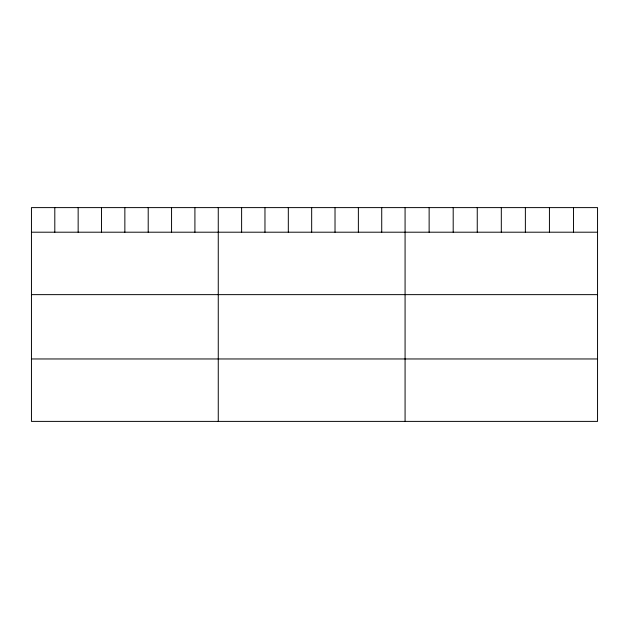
<?xml version="1.0" encoding="UTF-8"?>
<svg xmlns="http://www.w3.org/2000/svg" width="629" height="629" viewBox="0 0 629 629"><rect width="100%" height="100%" fill="white"/><g stroke="black" fill="none" stroke-linecap="round" stroke-linejoin="round"><path stroke-width="0.94" d="M597.55 232.203L597.55 421.391L31.45 421.391L31.45 207.609L597.55 207.609L597.55 232.203L31.45 232.203M31.45 294.639L597.55 294.639M31.45 358.962L597.55 358.962M573.491 207.609L573.491 232.203M549.431 207.609L549.431 232.203M525.372 207.609L525.372 232.203M501.313 207.609L501.313 232.203M477.254 207.609L477.254 232.203M453.195 207.609L453.195 232.203M429.135 207.609L429.135 232.203M405.076 207.609L405.076 421.391M381.724 207.609L381.724 232.203M358.373 207.609L358.373 232.203M335.021 207.609L335.021 232.203M311.669 207.609L311.669 232.203M288.318 207.609L288.318 232.203M264.966 207.609L264.966 232.203M241.615 207.609L241.615 232.203M218.263 207.609L218.263 421.391M194.911 207.609L194.911 232.203M171.56 207.609L171.56 232.203M148.208 207.609L148.208 232.203M124.857 207.609L124.857 232.203M101.505 207.609L101.505 232.203M78.153 207.609L78.153 232.203M54.802 207.609L54.802 232.203"/></g></svg>
